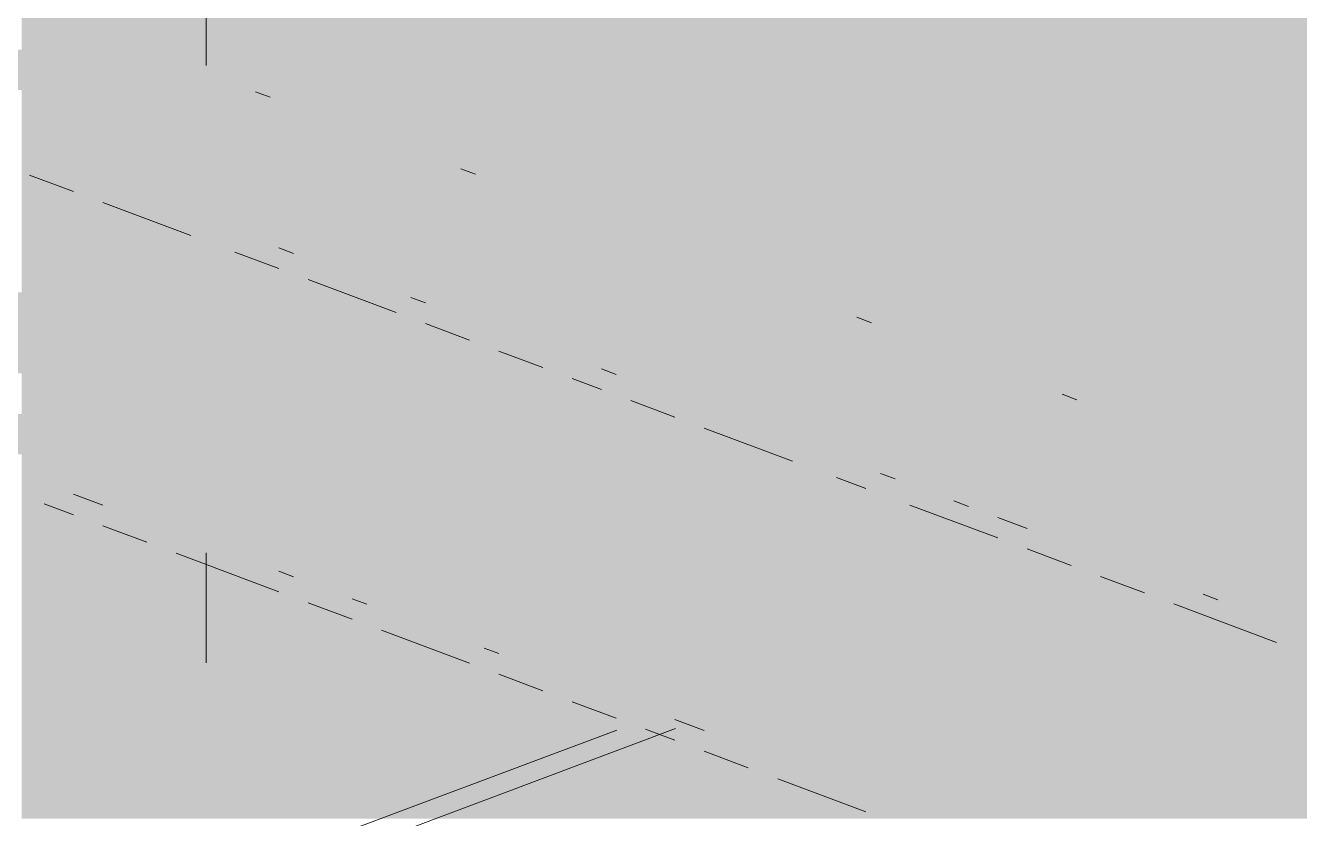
# Paper-space layout '03 3D Building and Roof' of a CAD drawing. Header units: millimetres. Extents: x 5 to 415, y 5 to 292.
# Drawn here: x 152.23 to 157.63, y 112.69 to 116.05 of the extents above; entities that cross this region are included whole.
import ezdxf

# ---------------------------------------------------------------- set-up
doc = ezdxf.new("R2010")
doc.units = ezdxf.units.MM
doc.layers.add('EXISTING', color=7, linetype='Continuous')
doc.layers.add('IMAGES', color=7, linetype='Continuous')

# ---------------------------------------------------------------- blocks, each defined once
blk = doc.blocks.new('SHEET_03')
at = {"layer": 'EXISTING', "color": 250, "lineweight": 9}
for p, q in [((152.9988, 115.8754), (152.9988, 118.272)), ((153.2697, 115.7413), (153.2075, 115.7646)), ((152.4365, 115.3418), (152.2499, 115.4117)), ((154.1402, 115.4152), (154.078, 115.4385)), ((152.9339, 115.1554), (152.5608, 115.2952)), ((153.3069, 115.0157), (153.1204, 115.0856)), ((153.3069, 115.1031), (153.3691, 115.0798)), ((153.8044, 114.8294), (153.4313, 114.9691)), ((153.8665, 114.8935), (153.9287, 114.8702)), ((155.819, 114.7863), (155.7568, 114.8096)), ((154.1153, 114.7129), (153.9287, 114.7828)), ((154.4261, 114.5964), (154.2396, 114.6663)), ((154.6749, 114.5907), (154.737, 114.5674)), ((154.6749, 114.5033), (154.5505, 114.5498)), ((156.6895, 114.4603), (156.6273, 114.4835)), ((154.9857, 114.3868), (154.7992, 114.4567)), ((155.4832, 114.2005), (155.1101, 114.3402)), ((155.8562, 114.1481), (155.9184, 114.1248)), ((155.7941, 114.084), (155.6697, 114.1306)), ((152.4365, 114.0598), (152.5608, 114.0132)), ((152.4365, 113.9724), (152.3121, 114.019)), ((156.3537, 113.8744), (155.9806, 114.0141)), ((156.1671, 114.0317), (156.2293, 114.0084)), ((156.3537, 113.9618), (156.478, 113.9152)), ((152.7473, 113.856), (152.5608, 113.9258)), ((156.6645, 113.7579), (156.478, 113.8278)), ((153.3069, 113.6463), (152.8717, 113.8094)), ((152.9988, 113.3456), (152.9988, 113.8116)), ((153.3069, 113.7337), (153.3691, 113.7104)), ((156.9754, 113.6414), (156.7889, 113.7113)), ((153.6178, 113.6173), (153.68, 113.594)), ((157.2241, 113.6357), (157.2863, 113.6124)), ((153.6178, 113.5299), (153.4313, 113.5997)), ((157.535, 113.4318), (157.0998, 113.5949)), ((154.1153, 113.3435), (153.7422, 113.4833)), ((154.1774, 113.4076), (154.2396, 113.3844)), ((154.4261, 113.2271), (154.2396, 113.2969)), ((154.737, 113.1106), (154.5505, 113.1805)), ((154.9857, 113.1048), (155.1101, 113.0583)), ((147.0018, 110.1625), (154.7391, 113.061)), ((147.1266, 110.1218), (154.9887, 113.067)), ((154.9857, 113.0174), (154.8614, 113.064)), ((155.2966, 112.901), (155.1101, 112.9709)), ((155.7941, 112.7146), (155.421, 112.8544))]:
    blk.add_line(p, q, dxfattribs=at)
at = {"layer": 'IMAGES', "color": 7}
for points in [[(153.0731, 115.9429), (153.2444, 115.9429), (153.0731, 118.1714), (153.2444, 118.1714)], [(153.2444, 115.9429), (153.4158, 115.9429), (153.2444, 117.6571), (153.4158, 117.6571)], [(152.2163, 115.9429), (152.3876, 115.9429), (152.2163, 116.1143), (152.3876, 116.1143)], [(152.3876, 115.9429), (152.559, 115.9429), (152.3876, 116.1143), (152.559, 116.1143)], [(152.559, 115.9429), (152.7304, 115.9429), (152.559, 116.1143), (152.7304, 116.1143)], [(152.7304, 115.9429), (153.0731, 115.9429), (152.7304, 116.1143), (153.0731, 116.1143)], [(153.4158, 115.9429), (158.0426, 115.9429), (153.4158, 116.1143), (158.0426, 116.1143)], [(151.8735, 115.7714), (152.3876, 115.7714), (151.8735, 115.9429), (152.3876, 115.9429)], [(152.3876, 115.6), (152.559, 115.6), (152.3876, 115.9429), (152.559, 115.9429)], [(152.559, 115.6), (152.7304, 115.6), (152.559, 115.9429), (152.7304, 115.9429)], [(152.7304, 115.7714), (152.9017, 115.7714), (152.7304, 115.9429), (152.9017, 115.9429)], [(152.9017, 115.7714), (153.0731, 115.7714), (152.9017, 115.9429), (153.0731, 115.9429)], [(153.0731, 115.7714), (153.2444, 115.7714), (153.0731, 115.9429), (153.2444, 115.9429)], [(153.2444, 115.7714), (153.5872, 115.7714), (153.2444, 115.9429), (153.5872, 115.9429)], [(153.5872, 115.7714), (158.5567, 115.7714), (153.5872, 115.9429), (158.5567, 115.9429)], [(152.2163, 115.6), (152.3876, 115.6), (152.2163, 115.7714), (152.3876, 115.7714)], [(152.7304, 115.4286), (152.9017, 115.4286), (152.7304, 115.7714), (152.9017, 115.7714)], [(152.9017, 115.4286), (153.2444, 115.4286), (152.9017, 115.7714), (153.2444, 115.7714)], [(153.2444, 115.6), (153.4158, 115.6), (153.2444, 115.7714), (153.4158, 115.7714)], [(153.4158, 115.6), (153.5872, 115.6), (153.4158, 115.7714), (153.5872, 115.7714)], [(153.5872, 115.6), (154.1013, 115.6), (153.5872, 115.7714), (154.1013, 115.7714)], [(154.1013, 115.6), (154.2726, 115.6), (154.1013, 115.7714), (154.2726, 115.7714)], [(154.2726, 115.6), (158.7281, 115.6), (154.2726, 115.7714), (158.7281, 115.7714)], [(152.2163, 115.2571), (152.3876, 115.2571), (152.2163, 115.6), (152.3876, 115.6)], [(152.3876, 115.4286), (152.559, 115.4286), (152.3876, 115.6), (152.559, 115.6)], [(152.559, 115.4286), (152.7304, 115.4286), (152.559, 115.6), (152.7304, 115.6)], [(153.2444, 115.4286), (153.4158, 115.4286), (153.2444, 115.6), (153.4158, 115.6)], [(153.4158, 115.4286), (153.5872, 115.4286), (153.4158, 115.6), (153.5872, 115.6)], [(153.5872, 115.4286), (153.7585, 115.4286), (153.5872, 115.6), (153.7585, 115.6)], [(153.7585, 115.4286), (153.9299, 115.4286), (153.7585, 115.6), (153.9299, 115.6)], [(153.9299, 115.4286), (154.1013, 115.4286), (153.9299, 115.6), (154.1013, 115.6)], [(154.1013, 115.4286), (154.444, 115.4286), (154.1013, 115.6), (154.444, 115.6)], [(154.444, 115.4286), (154.7867, 115.4286), (154.444, 115.6), (154.7867, 115.6)], [(154.7867, 115.4286), (158.3853, 115.4286), (154.7867, 115.6), (158.3853, 115.6)], [(152.3876, 115.2571), (152.559, 115.2571), (152.3876, 115.4286), (152.559, 115.4286)], [(152.559, 115.2571), (152.7304, 115.2571), (152.559, 115.4286), (152.7304, 115.4286)], [(152.7304, 115.2571), (152.9017, 115.2571), (152.7304, 115.4286), (152.9017, 115.4286)], [(152.9017, 115.2571), (153.2444, 115.2571), (152.9017, 115.4286), (153.2444, 115.4286)], [(153.2444, 115.2571), (153.4158, 115.2571), (153.2444, 115.4286), (153.4158, 115.4286)], [(153.4158, 115.2571), (153.5872, 115.2571), (153.4158, 115.4286), (153.5872, 115.4286)], [(153.5872, 115.2571), (154.1013, 115.2571), (153.5872, 115.4286), (154.1013, 115.4286)], [(154.1013, 115.2571), (154.2726, 115.2571), (154.1013, 115.4286), (154.2726, 115.4286)], [(154.2726, 115.2571), (154.444, 115.2571), (154.2726, 115.4286), (154.444, 115.4286)], [(154.444, 115.2571), (154.7867, 115.2571), (154.444, 115.4286), (154.7867, 115.4286)], [(154.7867, 115.2571), (154.9581, 115.2571), (154.7867, 115.4286), (154.9581, 115.4286)], [(154.9581, 115.0857), (155.1294, 115.0857), (154.9581, 115.4286), (155.1294, 115.4286)], [(155.1294, 115.2571), (157.8713, 115.2571), (155.1294, 115.4286), (157.8713, 115.4286)], [(152.2163, 115.0857), (152.3876, 115.0857), (152.2163, 115.2571), (152.3876, 115.2571)], [(152.3876, 115.0857), (152.559, 115.0857), (152.3876, 115.2571), (152.559, 115.2571)], [(152.559, 115.0857), (152.7304, 115.0857), (152.559, 115.2571), (152.7304, 115.2571)], [(152.7304, 115.0857), (152.9017, 115.0857), (152.7304, 115.2571), (152.9017, 115.2571)], [(152.9017, 115.0857), (153.2444, 115.0857), (152.9017, 115.2571), (153.2444, 115.2571)], [(153.2444, 115.0857), (153.4158, 115.0857), (153.2444, 115.2571), (153.4158, 115.2571)], [(153.4158, 115.0857), (153.5872, 115.0857), (153.4158, 115.2571), (153.5872, 115.2571)], [(153.5872, 115.0857), (153.7585, 115.0857), (153.5872, 115.2571), (153.7585, 115.2571)], [(153.7585, 115.0857), (154.1013, 115.0857), (153.7585, 115.2571), (154.1013, 115.2571)], [(154.1013, 115.0857), (154.2726, 115.0857), (154.1013, 115.2571), (154.2726, 115.2571)], [(154.2726, 115.0857), (154.444, 115.0857), (154.2726, 115.2571), (154.444, 115.2571)], [(154.444, 115.0857), (154.6154, 115.0857), (154.444, 115.2571), (154.6154, 115.2571)], [(154.6154, 115.0857), (154.7867, 115.0857), (154.6154, 115.2571), (154.7867, 115.2571)], [(154.7867, 115.0857), (154.9581, 115.0857), (154.7867, 115.2571), (154.9581, 115.2571)], [(155.1294, 115.0857), (155.6435, 115.0857), (155.1294, 115.2571), (155.6435, 115.2571)], [(155.6435, 115.0857), (157.3572, 115.0857), (155.6435, 115.2571), (157.3572, 115.2571)], [(157.3572, 115.0857), (157.8713, 115.0857), (157.3572, 115.2571), (157.8713, 115.2571)], [(152.2163, 114.9143), (152.3876, 114.9143), (152.2163, 115.0857), (152.3876, 115.0857)], [(152.3876, 114.9143), (152.559, 114.9143), (152.3876, 115.0857), (152.559, 115.0857)], [(152.559, 114.9143), (152.7304, 114.9143), (152.559, 115.0857), (152.7304, 115.0857)], [(152.7304, 114.9143), (152.9017, 114.9143), (152.7304, 115.0857), (152.9017, 115.0857)], [(152.9017, 114.9143), (153.0731, 114.9143), (152.9017, 115.0857), (153.0731, 115.0857)], [(153.0731, 114.9143), (153.2444, 114.9143), (153.0731, 115.0857), (153.2444, 115.0857)], [(153.2444, 114.9143), (153.4158, 114.9143), (153.2444, 115.0857), (153.4158, 115.0857)], [(153.4158, 114.9143), (153.5872, 114.9143), (153.4158, 115.0857), (153.5872, 115.0857)], [(153.5872, 114.9143), (153.7585, 114.9143), (153.5872, 115.0857), (153.7585, 115.0857)], [(153.7585, 114.9143), (153.9299, 114.9143), (153.7585, 115.0857), (153.9299, 115.0857)], [(153.9299, 114.9143), (154.1013, 114.9143), (153.9299, 115.0857), (154.1013, 115.0857)], [(154.1013, 114.9143), (154.6154, 114.9143), (154.1013, 115.0857), (154.6154, 115.0857)], [(154.6154, 114.9143), (154.9581, 114.9143), (154.6154, 115.0857), (154.9581, 115.0857)], [(154.9581, 114.9143), (155.1294, 114.9143), (154.9581, 115.0857), (155.1294, 115.0857)], [(155.1294, 114.9143), (155.3008, 114.9143), (155.1294, 115.0857), (155.3008, 115.0857)], [(155.3008, 114.9143), (155.4722, 114.9143), (155.3008, 115.0857), (155.4722, 115.0857)], [(155.4722, 114.9143), (155.6435, 114.9143), (155.4722, 115.0857), (155.6435, 115.0857)], [(155.6435, 114.9143), (155.8149, 114.9143), (155.6435, 115.0857), (155.8149, 115.0857)], [(155.8149, 114.9143), (155.9863, 114.9143), (155.8149, 115.0857), (155.9863, 115.0857)], [(155.9863, 114.9143), (157.0144, 114.9143), (155.9863, 115.0857), (157.0144, 115.0857)], [(157.0144, 114.9143), (157.1858, 114.9143), (157.0144, 115.0857), (157.1858, 115.0857)], [(157.1858, 114.9143), (157.3572, 114.9143), (157.1858, 115.0857), (157.3572, 115.0857)], [(157.3572, 114.9143), (157.6999, 114.9143), (157.3572, 115.0857), (157.6999, 115.0857)], [(151.3595, 114.7429), (152.7304, 114.7429), (151.3595, 114.9143), (152.7304, 114.9143)], [(152.7304, 114.7429), (152.9017, 114.7429), (152.7304, 114.9143), (152.9017, 114.9143)], [(152.9017, 114.7429), (153.0731, 114.7429), (152.9017, 114.9143), (153.0731, 114.9143)], [(153.0731, 114.7429), (153.4158, 114.7429), (153.0731, 114.9143), (153.4158, 114.9143)], [(153.4158, 114.7429), (153.5872, 114.7429), (153.4158, 114.9143), (153.5872, 114.9143)], [(153.5872, 114.7429), (153.7585, 114.7429), (153.5872, 114.9143), (153.7585, 114.9143)], [(153.7585, 114.7429), (153.9299, 114.7429), (153.7585, 114.9143), (153.9299, 114.9143)], [(153.9299, 114.5714), (154.1013, 114.5714), (153.9299, 114.9143), (154.1013, 114.9143)], [(154.1013, 114.7429), (154.2726, 114.7429), (154.1013, 114.9143), (154.2726, 114.9143)], [(154.2726, 114.7429), (154.444, 114.7429), (154.2726, 114.9143), (154.444, 114.9143)], [(154.444, 114.7429), (154.7867, 114.7429), (154.444, 114.9143), (154.7867, 114.9143)], [(154.7867, 114.7429), (155.1294, 114.7429), (154.7867, 114.9143), (155.1294, 114.9143)], [(155.1294, 114.7429), (155.4722, 114.7429), (155.1294, 114.9143), (155.4722, 114.9143)], [(155.4722, 114.7429), (155.6435, 114.7429), (155.4722, 114.9143), (155.6435, 114.9143)], [(155.6435, 114.7429), (155.8149, 114.7429), (155.6435, 114.9143), (155.8149, 114.9143)], [(155.8149, 114.7429), (155.9863, 114.7429), (155.8149, 114.9143), (155.9863, 114.9143)], [(155.9863, 114.7429), (157.0144, 114.7429), (155.9863, 114.9143), (157.0144, 114.9143)], [(157.0144, 114.7429), (157.1858, 114.7429), (157.0144, 114.9143), (157.1858, 114.9143)], [(157.1858, 114.7429), (157.3572, 114.7429), (157.1858, 114.9143), (157.3572, 114.9143)], [(157.3572, 114.7429), (157.5285, 114.7429), (157.3572, 114.9143), (157.5285, 114.9143)], [(157.5285, 114.7429), (158.0426, 114.7429), (157.5285, 114.9143), (158.0426, 114.9143)], [(151.8735, 114.5714), (153.4158, 114.5714), (151.8735, 114.7429), (153.4158, 114.7429)], [(153.4158, 114.5714), (153.5872, 114.5714), (153.4158, 114.7429), (153.5872, 114.7429)], [(153.5872, 114.5714), (153.7585, 114.5714), (153.5872, 114.7429), (153.7585, 114.7429)], [(153.7585, 114.5714), (153.9299, 114.5714), (153.7585, 114.7429), (153.9299, 114.7429)], [(154.1013, 114.5714), (154.2726, 114.5714), (154.1013, 114.7429), (154.2726, 114.7429)], [(154.2726, 114.5714), (154.444, 114.5714), (154.2726, 114.7429), (154.444, 114.7429)], [(154.444, 114.5714), (154.7867, 114.5714), (154.444, 114.7429), (154.7867, 114.7429)], [(154.7867, 114.5714), (154.9581, 114.5714), (154.7867, 114.7429), (154.9581, 114.7429)], [(154.9581, 114.5714), (155.1294, 114.5714), (154.9581, 114.7429), (155.1294, 114.7429)], [(155.1294, 114.5714), (155.4722, 114.5714), (155.1294, 114.7429), (155.4722, 114.7429)], [(155.4722, 114.5714), (155.6435, 114.5714), (155.4722, 114.7429), (155.6435, 114.7429)], [(155.6435, 114.5714), (155.8149, 114.5714), (155.6435, 114.7429), (155.8149, 114.7429)], [(155.8149, 114.5714), (155.9863, 114.5714), (155.8149, 114.7429), (155.9863, 114.7429)], [(155.9863, 114.5714), (156.1576, 114.5714), (155.9863, 114.7429), (156.1576, 114.7429)], [(156.1576, 114.5714), (156.8431, 114.5714), (156.1576, 114.7429), (156.8431, 114.7429)], [(156.8431, 114.5714), (157.0144, 114.5714), (156.8431, 114.7429), (157.0144, 114.7429)], [(157.0144, 114.5714), (157.1858, 114.5714), (157.0144, 114.7429), (157.1858, 114.7429)], [(157.1858, 114.5714), (157.3572, 114.5714), (157.1858, 114.7429), (157.3572, 114.7429)], [(157.3572, 114.5714), (157.5285, 114.5714), (157.3572, 114.7429), (157.5285, 114.7429)], [(157.5285, 114.5714), (158.3853, 114.5714), (157.5285, 114.7429), (158.3853, 114.7429)], [(152.2163, 114.4), (153.5872, 114.4), (152.2163, 114.5714), (153.5872, 114.5714)], [(153.5872, 114.4), (153.9299, 114.4), (153.5872, 114.5714), (153.9299, 114.5714)], [(153.9299, 114.4), (154.1013, 114.4), (153.9299, 114.5714), (154.1013, 114.5714)], [(154.1013, 114.4), (154.2726, 114.4), (154.1013, 114.5714), (154.2726, 114.5714)], [(154.2726, 114.4), (154.444, 114.4), (154.2726, 114.5714), (154.444, 114.5714)], [(154.444, 114.4), (154.6154, 114.4), (154.444, 114.5714), (154.6154, 114.5714)], [(154.6154, 114.4), (154.7867, 114.4), (154.6154, 114.5714), (154.7867, 114.5714)], [(154.7867, 114.4), (154.9581, 114.4), (154.7867, 114.5714), (154.9581, 114.5714)], [(154.9581, 114.4), (155.1294, 114.4), (154.9581, 114.5714), (155.1294, 114.5714)], [(155.1294, 114.4), (155.3008, 114.4), (155.1294, 114.5714), (155.3008, 114.5714)], [(155.3008, 114.4), (155.8149, 114.4), (155.3008, 114.5714), (155.8149, 114.5714)], [(155.8149, 114.4), (156.1576, 114.4), (155.8149, 114.5714), (156.1576, 114.5714)], [(156.1576, 114.4), (156.329, 114.4), (156.1576, 114.5714), (156.329, 114.5714)], [(156.329, 114.4), (156.5003, 114.4), (156.329, 114.5714), (156.5003, 114.5714)], [(156.5003, 114.4), (156.6717, 114.4), (156.5003, 114.5714), (156.6717, 114.5714)], [(156.6717, 114.4), (156.8431, 114.4), (156.6717, 114.5714), (156.8431, 114.5714)], [(156.8431, 114.4), (157.0144, 114.4), (156.8431, 114.5714), (157.0144, 114.5714)], [(157.0144, 114.4), (157.1858, 114.4), (157.0144, 114.5714), (157.1858, 114.5714)], [(157.1858, 114.4), (157.5285, 114.4), (157.1858, 114.5714), (157.5285, 114.5714)], [(157.5285, 114.4), (157.8713, 114.4), (157.5285, 114.5714), (157.8713, 114.5714)], [(151.8735, 114.2286), (152.3876, 114.2286), (151.8735, 114.4), (152.3876, 114.4)], [(152.3876, 114.2286), (152.559, 114.2286), (152.3876, 114.4), (152.559, 114.4)], [(152.559, 114.2286), (152.7304, 114.2286), (152.559, 114.4), (152.7304, 114.4)], [(152.7304, 114.2286), (154.1013, 114.2286), (152.7304, 114.4), (154.1013, 114.4)], [(154.1013, 114.2286), (154.2726, 114.2286), (154.1013, 114.4), (154.2726, 114.4)], [(154.2726, 114.2286), (154.444, 114.2286), (154.2726, 114.4), (154.444, 114.4)], [(154.444, 114.2286), (154.6154, 114.2286), (154.444, 114.4), (154.6154, 114.4)], [(154.6154, 114.2286), (154.7867, 114.2286), (154.6154, 114.4), (154.7867, 114.4)], [(154.7867, 114.2286), (154.9581, 114.2286), (154.7867, 114.4), (154.9581, 114.4)], [(154.9581, 114.2286), (155.1294, 114.2286), (154.9581, 114.4), (155.1294, 114.4)], [(155.1294, 114.2286), (155.4722, 114.2286), (155.1294, 114.4), (155.4722, 114.4)], [(155.4722, 114.2286), (155.6435, 114.2286), (155.4722, 114.4), (155.6435, 114.4)], [(155.6435, 114.2286), (156.1576, 114.2286), (155.6435, 114.4), (156.1576, 114.4)], [(156.1576, 114.2286), (156.329, 114.2286), (156.1576, 114.4), (156.329, 114.4)], [(156.329, 114.2286), (156.5003, 114.2286), (156.329, 114.4), (156.5003, 114.4)], [(156.5003, 114.2286), (156.8431, 114.2286), (156.5003, 114.4), (156.8431, 114.4)], [(156.8431, 114.2286), (157.0144, 114.2286), (156.8431, 114.4), (157.0144, 114.4)], [(157.0144, 114.2286), (157.1858, 114.2286), (157.0144, 114.4), (157.1858, 114.4)], [(157.1858, 114.2286), (157.3572, 114.2286), (157.1858, 114.4), (157.3572, 114.4)], [(157.3572, 114.2286), (157.5285, 114.2286), (157.3572, 114.4), (157.5285, 114.4)], [(157.5285, 114.2286), (157.8713, 114.2286), (157.5285, 114.4), (157.8713, 114.4)], [(152.2163, 114.0571), (152.3876, 114.0571), (152.2163, 114.2286), (152.3876, 114.2286)], [(152.3876, 114.0571), (152.559, 114.0571), (152.3876, 114.2286), (152.559, 114.2286)], [(152.559, 114.0571), (152.7304, 114.0571), (152.559, 114.2286), (152.7304, 114.2286)], [(152.7304, 114.0571), (153.0731, 114.0571), (152.7304, 114.2286), (153.0731, 114.2286)], [(153.0731, 114.0571), (153.2444, 114.0571), (153.0731, 114.2286), (153.2444, 114.2286)], [(153.2444, 114.0571), (154.7867, 114.0571), (153.2444, 114.2286), (154.7867, 114.2286)], [(154.7867, 114.0571), (154.9581, 114.0571), (154.7867, 114.2286), (154.9581, 114.2286)], [(154.9581, 114.0571), (155.1294, 114.0571), (154.9581, 114.2286), (155.1294, 114.2286)], [(155.1294, 114.0571), (155.3008, 114.0571), (155.1294, 114.2286), (155.3008, 114.2286)], [(155.3008, 114.0571), (155.8149, 114.0571), (155.3008, 114.2286), (155.8149, 114.2286)], [(155.8149, 113.8857), (155.9863, 113.8857), (155.8149, 114.2286), (155.9863, 114.2286)], [(155.9863, 114.0571), (156.1576, 114.0571), (155.9863, 114.2286), (156.1576, 114.2286)], [(156.1576, 114.0571), (156.329, 114.0571), (156.1576, 114.2286), (156.329, 114.2286)], [(156.329, 114.0571), (156.5003, 114.0571), (156.329, 114.2286), (156.5003, 114.2286)], [(156.5003, 114.0571), (156.6717, 114.0571), (156.5003, 114.2286), (156.6717, 114.2286)], [(156.6717, 114.0571), (156.8431, 114.0571), (156.6717, 114.2286), (156.8431, 114.2286)], [(156.8431, 114.0571), (157.1858, 114.0571), (156.8431, 114.2286), (157.1858, 114.2286)], [(157.1858, 114.0571), (157.3572, 114.0571), (157.1858, 114.2286), (157.3572, 114.2286)], [(157.3572, 114.0571), (157.5285, 114.0571), (157.3572, 114.2286), (157.5285, 114.2286)], [(157.5285, 114.0571), (157.6999, 114.0571), (157.5285, 114.2286), (157.6999, 114.2286)], [(152.2163, 113.8857), (152.3876, 113.8857), (152.2163, 114.0571), (152.3876, 114.0571)], [(152.3876, 113.8857), (152.559, 113.8857), (152.3876, 114.0571), (152.559, 114.0571)], [(152.559, 113.8857), (152.7304, 113.8857), (152.559, 114.0571), (152.7304, 114.0571)], [(152.7304, 113.8857), (153.2444, 113.8857), (152.7304, 114.0571), (153.2444, 114.0571)], [(153.2444, 113.8857), (153.4158, 113.8857), (153.2444, 114.0571), (153.4158, 114.0571)], [(153.4158, 113.8857), (153.5872, 113.8857), (153.4158, 114.0571), (153.5872, 114.0571)], [(153.5872, 113.8857), (153.9299, 113.8857), (153.5872, 114.0571), (153.9299, 114.0571)], [(153.9299, 113.8857), (154.2726, 113.8857), (153.9299, 114.0571), (154.2726, 114.0571)], [(154.2726, 113.8857), (154.9581, 113.8857), (154.2726, 114.0571), (154.9581, 114.0571)], [(154.9581, 113.8857), (155.1294, 113.8857), (154.9581, 114.0571), (155.1294, 114.0571)], [(155.1294, 113.8857), (155.4722, 113.8857), (155.1294, 114.0571), (155.4722, 114.0571)], [(155.4722, 113.8857), (155.6435, 113.8857), (155.4722, 114.0571), (155.6435, 114.0571)], [(155.6435, 113.8857), (155.8149, 113.8857), (155.6435, 114.0571), (155.8149, 114.0571)], [(155.9863, 113.8857), (156.1576, 113.8857), (155.9863, 114.0571), (156.1576, 114.0571)], [(156.1576, 113.8857), (156.5003, 113.8857), (156.1576, 114.0571), (156.5003, 114.0571)], [(156.5003, 113.8857), (156.6717, 113.8857), (156.5003, 114.0571), (156.6717, 114.0571)], [(156.6717, 113.8857), (156.8431, 113.8857), (156.6717, 114.0571), (156.8431, 114.0571)], [(156.8431, 113.8857), (157.0144, 113.8857), (156.8431, 114.0571), (157.0144, 114.0571)], [(157.0144, 113.8857), (157.1858, 113.8857), (157.0144, 114.0571), (157.1858, 114.0571)], [(157.1858, 113.8857), (157.3572, 113.8857), (157.1858, 114.0571), (157.3572, 114.0571)], [(157.3572, 113.8857), (157.5285, 113.8857), (157.3572, 114.0571), (157.5285, 114.0571)], [(157.5285, 113.8857), (157.6999, 113.8857), (157.5285, 114.0571), (157.6999, 114.0571)], [(152.2163, 113.0286), (152.3876, 113.0286), (152.2163, 113.8857), (152.3876, 113.8857)], [(152.3876, 113.7143), (152.559, 113.7143), (152.3876, 113.8857), (152.559, 113.8857)], [(152.559, 113.7143), (153.2444, 113.7143), (152.559, 113.8857), (153.2444, 113.8857)], [(153.2444, 113.7143), (153.4158, 113.7143), (153.2444, 113.8857), (153.4158, 113.8857)], [(153.4158, 113.7143), (153.5872, 113.7143), (153.4158, 113.8857), (153.5872, 113.8857)], [(153.5872, 113.7143), (153.7585, 113.7143), (153.5872, 113.8857), (153.7585, 113.8857)], [(153.7585, 113.7143), (153.9299, 113.7143), (153.7585, 113.8857), (153.9299, 113.8857)], [(153.9299, 113.5429), (154.1013, 113.5429), (153.9299, 113.8857), (154.1013, 113.8857)], [(154.1013, 113.5429), (154.2726, 113.5429), (154.1013, 113.8857), (154.2726, 113.8857)], [(154.2726, 113.7143), (154.444, 113.7143), (154.2726, 113.8857), (154.444, 113.8857)], [(154.444, 113.7143), (155.6435, 113.7143), (154.444, 113.8857), (155.6435, 113.8857)], [(155.6435, 113.7143), (155.9863, 113.7143), (155.6435, 113.8857), (155.9863, 113.8857)], [(155.9863, 113.7143), (156.1576, 113.7143), (155.9863, 113.8857), (156.1576, 113.8857)], [(156.1576, 113.7143), (156.329, 113.7143), (156.1576, 113.8857), (156.329, 113.8857)], [(156.329, 113.7143), (156.5003, 113.7143), (156.329, 113.8857), (156.5003, 113.8857)], [(156.5003, 113.7143), (156.6717, 113.7143), (156.5003, 113.8857), (156.6717, 113.8857)], [(156.6717, 113.7143), (157.0144, 113.7143), (156.6717, 113.8857), (157.0144, 113.8857)], [(157.0144, 113.7143), (157.3572, 113.7143), (157.0144, 113.8857), (157.3572, 113.8857)], [(157.3572, 113.7143), (157.5285, 113.7143), (157.3572, 113.8857), (157.5285, 113.8857)], [(157.5285, 113.5429), (157.6999, 113.5429), (157.5285, 113.8857), (157.6999, 113.8857)], [(152.3876, 113.5429), (152.7304, 113.5429), (152.3876, 113.7143), (152.7304, 113.7143)], [(152.7304, 113.5429), (152.9017, 113.5429), (152.7304, 113.7143), (152.9017, 113.7143)], [(152.9017, 113.5429), (153.0731, 113.5429), (152.9017, 113.7143), (153.0731, 113.7143)], [(153.0731, 113.5429), (153.2444, 113.5429), (153.0731, 113.7143), (153.2444, 113.7143)], [(153.2444, 113.5429), (153.4158, 113.5429), (153.2444, 113.7143), (153.4158, 113.7143)], [(153.4158, 113.5429), (153.5872, 113.5429), (153.4158, 113.7143), (153.5872, 113.7143)], [(153.5872, 113.5429), (153.7585, 113.5429), (153.5872, 113.7143), (153.7585, 113.7143)], [(153.7585, 113.5429), (153.9299, 113.5429), (153.7585, 113.7143), (153.9299, 113.7143)], [(154.2726, 113.5429), (154.444, 113.5429), (154.2726, 113.7143), (154.444, 113.7143)], [(154.444, 113.5429), (154.6154, 113.5429), (154.444, 113.7143), (154.6154, 113.7143)], [(154.6154, 113.5429), (155.9863, 113.5429), (154.6154, 113.7143), (155.9863, 113.7143)], [(155.9863, 113.5429), (156.1576, 113.5429), (155.9863, 113.7143), (156.1576, 113.7143)], [(156.1576, 113.5429), (156.5003, 113.5429), (156.1576, 113.7143), (156.5003, 113.7143)], [(156.5003, 113.5429), (156.6717, 113.5429), (156.5003, 113.7143), (156.6717, 113.7143)], [(156.6717, 113.5429), (156.8431, 113.5429), (156.6717, 113.7143), (156.8431, 113.7143)], [(156.8431, 113.5429), (157.0144, 113.5429), (156.8431, 113.7143), (157.0144, 113.7143)], [(157.0144, 113.5429), (157.1858, 113.5429), (157.0144, 113.7143), (157.1858, 113.7143)], [(157.1858, 113.5429), (157.3572, 113.5429), (157.1858, 113.7143), (157.3572, 113.7143)], [(157.3572, 113.5429), (157.5285, 113.5429), (157.3572, 113.7143), (157.5285, 113.7143)], [(152.3876, 113.0286), (152.559, 113.0286), (152.3876, 113.5429), (152.559, 113.5429)], [(152.559, 113.3714), (152.7304, 113.3714), (152.559, 113.5429), (152.7304, 113.5429)], [(152.7304, 113.2), (152.9017, 113.2), (152.7304, 113.5429), (152.9017, 113.5429)], [(152.9017, 113.2), (153.0731, 113.2), (152.9017, 113.5429), (153.0731, 113.5429)], [(153.0731, 113.3714), (153.2444, 113.3714), (153.0731, 113.5429), (153.2444, 113.5429)], [(153.2444, 113.3714), (153.4158, 113.3714), (153.2444, 113.5429), (153.4158, 113.5429)], [(153.4158, 113.3714), (153.5872, 113.3714), (153.4158, 113.5429), (153.5872, 113.5429)], [(153.5872, 113.3714), (153.7585, 113.3714), (153.5872, 113.5429), (153.7585, 113.5429)], [(153.7585, 113.3714), (153.9299, 113.3714), (153.7585, 113.5429), (153.9299, 113.5429)], [(153.9299, 113.3714), (154.2726, 113.3714), (153.9299, 113.5429), (154.2726, 113.5429)], [(154.2726, 113.3714), (154.444, 113.3714), (154.2726, 113.5429), (154.444, 113.5429)], [(154.444, 113.3714), (154.6154, 113.3714), (154.444, 113.5429), (154.6154, 113.5429)], [(154.6154, 113.3714), (154.9581, 113.3714), (154.6154, 113.5429), (154.9581, 113.5429)], [(154.9581, 113.3714), (156.5003, 113.3714), (154.9581, 113.5429), (156.5003, 113.5429)], [(156.5003, 113.3714), (156.6717, 113.3714), (156.5003, 113.5429), (156.6717, 113.5429)], [(156.6717, 113.3714), (157.0144, 113.3714), (156.6717, 113.5429), (157.0144, 113.5429)], [(157.0144, 113.3714), (157.1858, 113.3714), (157.0144, 113.5429), (157.1858, 113.5429)], [(157.1858, 113.3714), (157.3572, 113.3714), (157.1858, 113.5429), (157.3572, 113.5429)], [(157.3572, 113.3714), (157.5285, 113.3714), (157.3572, 113.5429), (157.5285, 113.5429)], [(157.5285, 113.3714), (157.6999, 113.3714), (157.5285, 113.5429), (157.6999, 113.5429)], [(152.559, 113.2), (152.7304, 113.2), (152.559, 113.3714), (152.7304, 113.3714)], [(153.0731, 113.2), (153.2444, 113.2), (153.0731, 113.3714), (153.2444, 113.3714)], [(153.2444, 113.2), (153.5872, 113.2), (153.2444, 113.3714), (153.5872, 113.3714)], [(153.5872, 113.2), (153.7585, 113.2), (153.5872, 113.3714), (153.7585, 113.3714)], [(153.7585, 113.2), (153.9299, 113.2), (153.7585, 113.3714), (153.9299, 113.3714)], [(153.9299, 113.2), (154.1013, 113.2), (153.9299, 113.3714), (154.1013, 113.3714)], [(154.1013, 113.2), (154.2726, 113.2), (154.1013, 113.3714), (154.2726, 113.3714)], [(154.2726, 113.2), (154.444, 113.2), (154.2726, 113.3714), (154.444, 113.3714)], [(154.444, 113.2), (154.6154, 113.2), (154.444, 113.3714), (154.6154, 113.3714)], [(154.6154, 113.2), (154.7867, 113.2), (154.6154, 113.3714), (154.7867, 113.3714)], [(154.7867, 113.2), (155.1294, 113.2), (154.7867, 113.3714), (155.1294, 113.3714)], [(155.1294, 113.2), (155.4722, 113.2), (155.1294, 113.3714), (155.4722, 113.3714)], [(155.4722, 113.2), (155.6435, 113.2), (155.4722, 113.3714), (155.6435, 113.3714)], [(155.6435, 113.2), (157.0144, 113.2), (155.6435, 113.3714), (157.0144, 113.3714)], [(157.0144, 113.2), (157.3572, 113.2), (157.0144, 113.3714), (157.3572, 113.3714)], [(157.3572, 113.2), (157.6999, 113.2), (157.3572, 113.3714), (157.6999, 113.3714)], [(152.559, 113.0286), (152.7304, 113.0286), (152.559, 113.2), (152.7304, 113.2)], [(152.7304, 113.0286), (152.9017, 113.0286), (152.7304, 113.2), (152.9017, 113.2)], [(152.9017, 113.0286), (153.5872, 113.0286), (152.9017, 113.2), (153.5872, 113.2)], [(153.5872, 113.0286), (153.7585, 113.0286), (153.5872, 113.2), (153.7585, 113.2)], [(153.7585, 113.0286), (154.1013, 113.0286), (153.7585, 113.2), (154.1013, 113.2)], [(154.1013, 113.0286), (154.2726, 113.0286), (154.1013, 113.2), (154.2726, 113.2)], [(154.2726, 113.0286), (154.444, 113.0286), (154.2726, 113.2), (154.444, 113.2)], [(154.444, 112.6857), (154.6154, 112.6857), (154.444, 113.2), (154.6154, 113.2)], [(154.6154, 113.0286), (154.7867, 113.0286), (154.6154, 113.2), (154.7867, 113.2)], [(154.7867, 113.0286), (155.1294, 113.0286), (154.7867, 113.2), (155.1294, 113.2)], [(155.1294, 113.0286), (155.3008, 113.0286), (155.1294, 113.2), (155.3008, 113.2)], [(155.3008, 113.0286), (155.4722, 113.0286), (155.3008, 113.2), (155.4722, 113.2)], [(155.4722, 113.0286), (155.6435, 113.0286), (155.4722, 113.2), (155.6435, 113.2)], [(155.6435, 113.0286), (155.8149, 113.0286), (155.6435, 113.2), (155.8149, 113.2)], [(155.8149, 113.0286), (157.3572, 113.0286), (155.8149, 113.2), (157.3572, 113.2)], [(157.3572, 113.0286), (157.6999, 113.0286), (157.3572, 113.2), (157.6999, 113.2)], [(152.2163, 112.8571), (152.3876, 112.8571), (152.2163, 113.0286), (152.3876, 113.0286)], [(152.3876, 112.8571), (152.559, 112.8571), (152.3876, 113.0286), (152.559, 113.0286)], [(152.559, 112.8571), (153.7585, 112.8571), (152.559, 113.0286), (153.7585, 113.0286)], [(153.7585, 112.8571), (153.9299, 112.8571), (153.7585, 113.0286), (153.9299, 113.0286)], [(153.9299, 112.8571), (154.1013, 112.8571), (153.9299, 113.0286), (154.1013, 113.0286)], [(154.1013, 112.8571), (154.2726, 112.8571), (154.1013, 113.0286), (154.2726, 113.0286)], [(154.2726, 112.8571), (154.444, 112.8571), (154.2726, 113.0286), (154.444, 113.0286)], [(154.6154, 112.8571), (154.7867, 112.8571), (154.6154, 113.0286), (154.7867, 113.0286)], [(154.7867, 112.8571), (155.1294, 112.8571), (154.7867, 113.0286), (155.1294, 113.0286)], [(155.1294, 112.6857), (155.3008, 112.6857), (155.1294, 113.0286), (155.3008, 113.0286)], [(155.3008, 112.8571), (155.4722, 112.8571), (155.3008, 113.0286), (155.4722, 113.0286)], [(155.4722, 112.8571), (155.6435, 112.8571), (155.4722, 113.0286), (155.6435, 113.0286)], [(155.6435, 112.8571), (155.8149, 112.8571), (155.6435, 113.0286), (155.8149, 113.0286)], [(155.8149, 112.8571), (155.9863, 112.8571), (155.8149, 113.0286), (155.9863, 113.0286)], [(155.9863, 112.8571), (156.1576, 112.8571), (155.9863, 113.0286), (156.1576, 113.0286)], [(156.1576, 112.8571), (156.329, 112.8571), (156.1576, 113.0286), (156.329, 113.0286)], [(156.329, 112.8571), (156.5003, 112.8571), (156.329, 113.0286), (156.5003, 113.0286)], [(156.5003, 112.8571), (156.8431, 112.8571), (156.5003, 113.0286), (156.8431, 113.0286)], [(156.8431, 112.8571), (157.8713, 112.8571), (156.8431, 113.0286), (157.8713, 113.0286)], [(152.2163, 112.6857), (152.3876, 112.6857), (152.2163, 112.8571), (152.3876, 112.8571)], [(152.3876, 112.6857), (153.4158, 112.6857), (152.3876, 112.8571), (153.4158, 112.8571)], [(153.4158, 112.6857), (153.5872, 112.6857), (153.4158, 112.8571), (153.5872, 112.8571)], [(153.5872, 112.6857), (153.7585, 112.6857), (153.5872, 112.8571), (153.7585, 112.8571)], [(153.7585, 112.6857), (153.9299, 112.6857), (153.7585, 112.8571), (153.9299, 112.8571)], [(153.9299, 112.6857), (154.1013, 112.6857), (153.9299, 112.8571), (154.1013, 112.8571)], [(154.1013, 112.6857), (154.444, 112.6857), (154.1013, 112.8571), (154.444, 112.8571)], [(154.6154, 112.6857), (154.7867, 112.6857), (154.6154, 112.8571), (154.7867, 112.8571)], [(154.7867, 112.6857), (154.9581, 112.6857), (154.7867, 112.8571), (154.9581, 112.8571)], [(154.9581, 112.6857), (155.1294, 112.6857), (154.9581, 112.8571), (155.1294, 112.8571)], [(155.3008, 112.6857), (155.4722, 112.6857), (155.3008, 112.8571), (155.4722, 112.8571)], [(155.4722, 112.6857), (155.6435, 112.6857), (155.4722, 112.8571), (155.6435, 112.8571)], [(155.6435, 112.6857), (155.8149, 112.6857), (155.6435, 112.8571), (155.8149, 112.8571)], [(155.8149, 112.6857), (156.1576, 112.6857), (155.8149, 112.8571), (156.1576, 112.8571)], [(156.1576, 112.6857), (156.329, 112.6857), (156.1576, 112.8571), (156.329, 112.8571)], [(156.329, 112.6857), (156.5003, 112.6857), (156.329, 112.8571), (156.5003, 112.8571)], [(156.5003, 112.6857), (156.6717, 112.6857), (156.5003, 112.8571), (156.6717, 112.8571)], [(156.6717, 112.6857), (156.8431, 112.6857), (156.6717, 112.8571), (156.8431, 112.8571)], [(156.8431, 112.6857), (157.0144, 112.6857), (156.8431, 112.8571), (157.0144, 112.8571)], [(157.0144, 112.6857), (158.214, 112.6857), (157.0144, 112.8571), (158.214, 112.8571)]]:
    blk.add_solid(points, dxfattribs=at)

psp = doc.layouts.new('03 3D Building and Roof')

# ---------------------------------------------------------------- block references
psp.add_blockref('SHEET_03', (0, 0))

doc.saveas('drawing.dxf')
